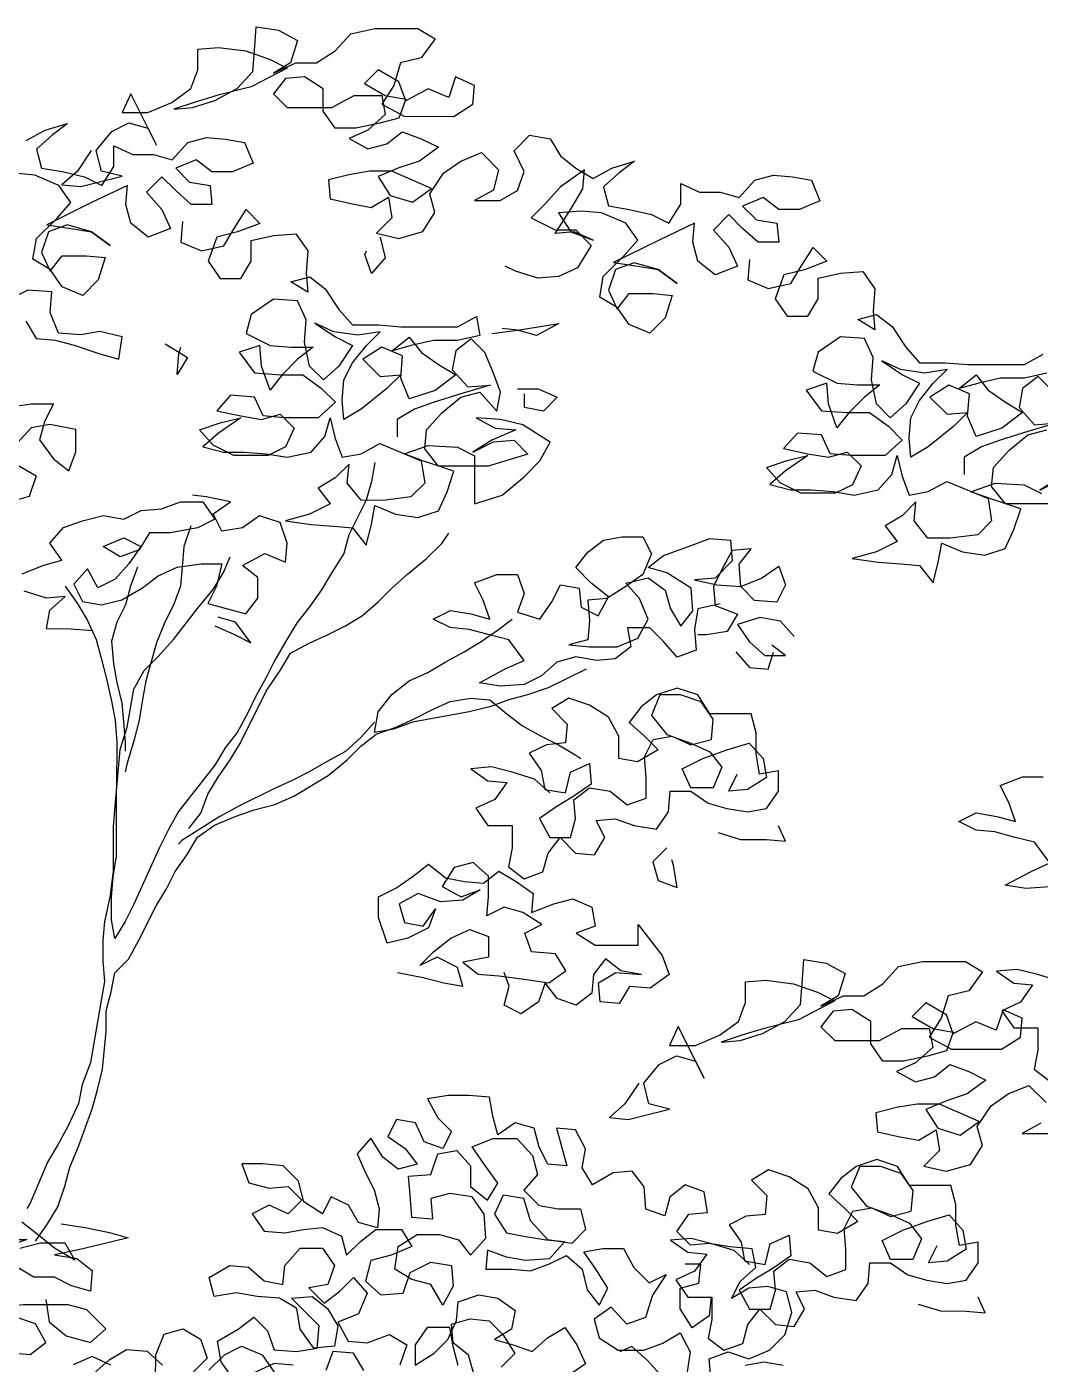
# Model space of a CAD drawing. Header units: millimetres. Extents: x 2002 to 2114, y 811 to 859.
# Drawn here: x 2028.061 to 2028.557, y 819.447 to 820.101 of the extents above; entities that cross this region are included whole.
import ezdxf

# ---------------------------------------------------------------- set-up
doc = ezdxf.new("R2010")
doc.units = ezdxf.units.MM
doc.header["$LTSCALE"] = 0.04
doc.layers.add('0_Architettonico', color=8, linetype='Continuous')

msp = doc.modelspace()

# ---------------------------------------------------------------- linework, layer by layer
at = {"layer": '0_Architettonico'}
for points in [[(2028.09236, 820.04085), (2028.08561, 820.03075), (2028.07803, 820.02402), (2028.08729, 820.02317), (2028.1075, 820.0282), (2028.0974, 820.03074), (2028.09488, 820.04084), (2028.10247, 820.0501), (2028.11089, 820.0543), (2028.12015, 820.05177), (2028.12435, 820.04334), (2028.11175, 820.06861), (2028.10753, 820.05936), (2028.12016, 820.05934), (2028.13195, 820.06438), (2028.14122, 820.07111), (2028.14459, 820.08037), (2028.1446, 820.09047), (2028.15471, 820.09131), (2028.16817, 820.08961), (2028.17996, 820.08539), (2028.18837, 820.08117), (2028.17068, 820.07193), (2028.15384, 820.06773), (2028.14289, 820.06437), (2028.13279, 820.06102), (2028.14205, 820.06185), (2028.153, 820.06521), (2028.16395, 820.07109), (2028.17153, 820.0795), (2028.17238, 820.08961), (2028.17324, 820.10139), (2028.18418, 820.0997), (2028.19344, 820.09464), (2028.19006, 820.0837), (2028.18164, 820.07865), (2028.19259, 820.08369), (2028.20269, 820.08368), (2028.21195, 820.08957), (2028.21954, 820.09798), (2028.23133, 820.1005), (2028.25238, 820.10048), (2028.26079, 820.09542), (2028.25405, 820.08616), (2028.24394, 820.08365), (2028.24056, 820.0727), (2028.23466, 820.06345), (2028.2456, 820.05755), (2028.27002, 820.05752), (2028.27929, 820.06341), (2028.28014, 820.07267), (2028.27088, 820.07689), (2028.2675, 820.06679), (2028.2574, 820.07101), (2028.24645, 820.06512), (2028.24309, 820.07439), (2028.23299, 820.08029), (2028.22625, 820.07356), (2028.23635, 820.06766), (2028.24645, 820.06596), (2028.24308, 820.05671), (2028.23381, 820.05419), (2028.22202, 820.05167), (2028.21192, 820.05168), (2028.20603, 820.06011), (2028.20604, 820.07105), (2028.19679, 820.07695), (2028.18753, 820.07612), (2028.18163, 820.06855), (2028.18836, 820.06181), (2028.21025, 820.06179), (2028.2212, 820.06767), (2028.23467, 820.06766), (2028.23634, 820.0584), (2028.22792, 820.05083), (2028.21865, 820.04662), (2028.22791, 820.04156), (2028.23717, 820.04408), (2028.24475, 820.04997), (2028.25401, 820.04659), (2028.26243, 820.04238), (2028.25316, 820.03565), (2028.24305, 820.03229), (2028.23295, 820.02809), (2028.23883, 820.01882), (2028.24977, 820.01545), (2028.25904, 820.02217), (2028.23968, 820.03061), (2028.22874, 820.03062), (2028.21863, 820.02894), (2028.20853, 820.02643), (2028.20936, 820.01717), (2028.22031, 820.01463), (2028.22957, 820.01294), (2028.23799, 820.01798), (2028.23966, 820.00788), (2028.23208, 820.00031), (2028.24302, 819.99777), (2028.25481, 820.00113), (2028.26071, 820.01038), (2028.2582, 820.01965), (2028.26494, 820.02974), (2028.27337, 820.03563), (2028.28347, 820.03983), (2028.29188, 820.0314), (2028.28935, 820.0213), (2028.28008, 820.01626), (2028.29271, 820.01625), (2028.30114, 820.02129), (2028.30451, 820.03055), (2028.29947, 820.04066), (2028.30705, 820.04823), (2028.31716, 820.04653), (2028.3222, 820.03811), (2028.32977, 820.03221), (2028.33819, 820.02715), (2028.34745, 820.03219), (2028.3584, 820.03555), (2028.35082, 820.02967), (2028.34323, 820.02294), (2028.34575, 820.01367), (2028.35585, 820.01198), (2028.3668, 820.00944), (2028.37521, 820.00523), (2028.38111, 820.01448), (2028.38112, 820.02459), (2028.39038, 820.02037), (2028.40048, 820.02036), (2028.40974, 820.01782), (2028.41733, 820.02624), (2028.42659, 820.02875), (2028.43585, 820.0279), (2028.44511, 820.02621), (2028.44931, 820.0161), (2028.4392, 820.0119), (2028.4291, 820.01191), (2028.42153, 820.01781), (2028.41142, 820.01361), (2028.41815, 820.00687), (2028.42825, 820.00518), (2028.42909, 819.99592), (2028.41898, 819.99593), (2028.41141, 820.00267), (2028.40468, 820.00941), (2028.3971, 820.00184), (2028.40467, 819.99341), (2028.40887, 819.98415), (2028.39792, 819.97995), (2028.38951, 819.98669), (2028.38699, 819.99596), (2028.38784, 820.00522), (2028.37015, 819.99681), (2028.34825, 819.98589), (2028.36004, 819.98419), (2028.37014, 819.9825), (2028.37939, 819.97576), (2028.37014, 819.9825), (2028.35836, 819.98588), (2028.34909, 819.98252), (2028.34571, 819.97242), (2028.34992, 819.96315), (2028.35582, 819.97073), (2028.3676, 819.97072), (2028.37686, 819.96986), (2028.37349, 819.95892), (2028.3659, 819.95135), (2028.3558, 819.95557), (2028.34992, 819.964), (2028.3415, 819.96906), (2028.34319, 819.97916), (2028.35331, 819.98925), (2028.36005, 819.99682), (2028.35416, 820.00525), (2028.34238, 820.01031), (2028.33228, 820.01116), (2028.32133, 820.01033), (2028.32722, 820.00106), (2028.33816, 819.99684), (2028.3289, 820.00106), (2028.31964, 820.00023), (2028.32723, 820.01201), (2028.33313, 820.0221), (2028.33398, 820.03136), (2028.32219, 820.02296), (2028.3146, 820.01454), (2028.30786, 820.00781), (2028.31964, 820.00191), (2028.32974, 820.0019), (2028.33731, 819.99432), (2028.33057, 819.98338), (2028.3213, 819.97918), (2028.3112, 819.97834), (2028.30026, 819.98172), (2028.29521, 819.98425)], [(2028.06053, 820.04563), (2028.0698, 820.05068), (2028.08075, 820.05403), (2028.07316, 820.04815), (2028.06558, 820.04142), (2028.0681, 820.03216), (2028.0782, 820.03046), (2028.08914, 820.02793), (2028.09756, 820.02371), (2028.10346, 820.03297), (2028.10347, 820.04307), (2028.11273, 820.03885), (2028.12283, 820.03884), (2028.13209, 820.03631), (2028.13967, 820.04472), (2028.14894, 820.04724), (2028.1582, 820.04639), (2028.16746, 820.04469), (2028.17166, 820.03459), (2028.16155, 820.03039), (2028.15145, 820.0304), (2028.14387, 820.0363), (2028.13377, 820.0321), (2028.1405, 820.02535), (2028.1506, 820.02366), (2028.15143, 820.0144), (2028.14133, 820.01441), (2028.13376, 820.02115), (2028.12703, 820.02789), (2028.11944, 820.02032), (2028.12701, 820.0119), (2028.13121, 820.00263), (2028.12027, 819.99843), (2028.11185, 820.00517), (2028.10934, 820.01444), (2028.11019, 820.0237), (2028.0925, 820.01529), (2028.0706, 820.00437), (2028.08238, 820.00268), (2028.09248, 820.00098), (2028.10174, 819.99424), (2028.09248, 820.00098), (2028.0807, 820.00436), (2028.07144, 820.001), (2028.06806, 819.9909), (2028.07226, 819.98164), (2028.07816, 819.98921), (2028.08995, 819.9892), (2028.09921, 819.98835), (2028.09583, 819.9774), (2028.08825, 819.96983), (2028.07815, 819.97405), (2028.07226, 819.98248), (2028.06385, 819.98754), (2028.06554, 819.99764), (2028.07565, 820.00773), (2028.08239, 820.0153), (2028.07651, 820.02373), (2028.06473, 820.02879), (2028.05462, 820.02964)], [(2028.13711, 820.00599), (2028.13626, 819.99589), (2028.14636, 819.99167), (2028.15731, 819.99419), (2028.16237, 820.0026), (2028.16827, 820.01186), (2028.175, 820.00512), (2028.16405, 820.00092), (2028.15394, 819.9984), (2028.14972, 819.98662), (2028.15561, 819.97819), (2028.16571, 819.97818), (2028.17077, 819.9866), (2028.17078, 819.9967), (2028.18173, 819.99922), (2028.19267, 820.00005), (2028.19856, 819.99162), (2028.19771, 819.98068), (2028.19854, 819.97142), (2028.19013, 819.97648), (2028.19939, 819.97899), (2028.20696, 819.97309), (2028.21369, 819.96298), (2028.22042, 819.9554), (2028.23304, 819.95539), (2028.24399, 819.95454), (2028.27177, 819.95451), (2028.28104, 819.95955), (2028.28271, 819.95029), (2028.27177, 819.94778), (2028.25998, 819.94779), (2028.24903, 819.94527), (2028.23977, 819.94275), (2028.24819, 819.94948), (2028.25408, 819.9419), (2028.26249, 819.936), (2028.27091, 819.93094), (2028.2608, 819.92337), (2028.24817, 819.91917), (2028.24397, 819.92928), (2028.24482, 819.94022), (2028.23472, 819.94444), (2028.22545, 819.93856), (2028.23386, 819.93013), (2028.24397, 819.93096), (2028.23723, 819.92423), (2028.22459, 819.91414), (2028.21616, 819.9091), (2028.21533, 819.91836), (2028.21618, 819.92846), (2028.2204, 819.93688), (2028.22714, 819.94529), (2028.23388, 819.95202), (2028.22294, 819.95035), (2028.21115, 819.95204), (2028.20189, 819.95626), (2028.21199, 819.94952), (2028.22041, 819.9453), (2028.21366, 819.9352), (2028.20608, 819.92847), (2028.19935, 819.93521), (2028.19683, 819.947), (2028.19769, 819.95795), (2028.19348, 819.96721), (2028.1817, 819.96807), (2028.17075, 819.9605), (2028.16821, 819.95124), (2028.17999, 819.94533), (2028.1901, 819.94448), (2028.20104, 819.94447), (2028.19346, 819.93859), (2028.18587, 819.93102), (2028.17997, 819.92344), (2028.17577, 819.93524), (2028.17494, 819.94534), (2028.16484, 819.94198), (2028.1724, 819.93187), (2028.18503, 819.93102), (2028.19598, 819.93101), (2028.20523, 819.92426), (2028.21196, 819.91752), (2028.20354, 819.90995), (2028.1867, 819.90997), (2028.17659, 819.91082), (2028.17239, 819.92008), (2028.16061, 819.92094), (2028.15386, 819.91337), (2028.16565, 819.91083), (2028.17575, 819.90914), (2028.18501, 819.91165), (2028.19174, 819.90491), (2028.18753, 819.89565), (2028.1791, 819.89145), (2028.16226, 819.89147), (2028.15217, 819.89653), (2028.14544, 819.90411), (2028.15554, 819.90747), (2028.16565, 819.90999), (2028.1547, 819.90242), (2028.14711, 819.89569), (2028.15721, 819.89316), (2028.16732, 819.89315), (2028.17826, 819.89229), (2028.18836, 819.8906), (2028.20015, 819.89312), (2028.20689, 819.90069), (2028.20943, 819.90995), (2028.21195, 819.89984), (2028.2153, 819.89058), (2028.22457, 819.89225), (2028.23383, 819.8973), (2028.25403, 819.88886), (2028.25571, 819.87791), (2028.24896, 819.87118), (2028.23549, 819.86951), (2028.22455, 819.86952), (2028.21782, 819.87795), (2028.21867, 819.88721), (2028.21193, 819.88048), (2028.2035, 819.87543), (2028.20939, 819.86785), (2028.19928, 819.86281), (2028.18749, 819.85945), (2028.20012, 819.85776), (2028.21106, 819.8569), (2028.22032, 819.85605), (2028.22705, 819.84763), (2028.22959, 819.85773), (2028.23128, 819.86699), (2028.24138, 819.86277), (2028.25232, 819.86108), (2028.26243, 819.86443), (2028.26665, 819.87369), (2028.27002, 819.88379), (2028.25487, 819.88886), (2028.24562, 819.89223), (2028.25741, 819.89643), (2028.27172, 819.89558), (2028.28013, 819.89136), (2028.28011, 819.86779), (2028.29359, 819.87198), (2028.30454, 819.88123), (2028.31212, 819.8888), (2028.31718, 819.89806), (2028.30372, 819.90649), (2028.29278, 819.90903), (2028.28099, 819.90988), (2028.29025, 819.90482), (2028.30035, 819.90397), (2028.28856, 819.89893), (2028.27929, 819.89304), (2028.2894, 819.89809), (2028.29951, 819.89892), (2028.30623, 819.89218), (2028.28686, 819.8863), (2028.26245, 819.88632), (2028.25572, 819.89475), (2028.25657, 819.90401), (2028.26416, 819.91242), (2028.27342, 819.91999), (2028.28269, 819.92251), (2028.2911, 819.91324), (2028.29279, 819.9225), (2028.28943, 819.93176), (2028.28523, 819.94187), (2028.2785, 819.94861), (2028.27092, 819.94273), (2028.26923, 819.93347), (2028.2768, 819.92504), (2028.28774, 819.92587), (2028.27343, 819.92168), (2028.25995, 819.91748), (2028.25069, 819.91412), (2028.24226, 819.90907), (2028.24226, 819.90066)], [(2028.23393, 819.99833), (2028.23644, 819.98822), (2028.2297, 819.98065), (2028.22634, 819.98991), (2028.22718, 819.9916)], [(2028.41477, 819.98751), (2028.41391, 819.97741), (2028.42401, 819.97319), (2028.43496, 819.97571), (2028.44002, 819.98412), (2028.44592, 819.99338), (2028.45265, 819.98663), (2028.4417, 819.98243), (2028.4316, 819.97992), (2028.42738, 819.96813), (2028.43326, 819.95971), (2028.44337, 819.9597), (2028.44843, 819.96812), (2028.44843, 819.97822), (2028.45938, 819.98073), (2028.47033, 819.98157), (2028.47621, 819.97314), (2028.47536, 819.9622), (2028.47619, 819.95294), (2028.46778, 819.95799), (2028.47704, 819.96051), (2028.48462, 819.95461), (2028.49134, 819.9445), (2028.49807, 819.93692), (2028.5107, 819.93691), (2028.52164, 819.93606), (2028.54943, 819.93603), (2028.55869, 819.94107)], [(2028.06045, 819.95723), (2028.06549, 819.94881), (2028.07476, 819.94796), (2028.08401, 819.94542), (2028.09664, 819.9412), (2028.1059, 819.93867), (2028.10759, 819.94961), (2028.09665, 819.95215), (2028.08739, 819.95047), (2028.07644, 819.95132), (2028.07224, 819.96143), (2028.07309, 819.97153), (2028.06131, 819.97239), (2028.0512, 819.96734)], [(2028.28861, 819.95113), (2028.30124, 819.9528), (2028.32145, 819.95615), (2028.3105, 819.95027), (2028.30124, 819.9528), (2028.29366, 819.95365)], [(2028.12864, 819.94622), (2028.13958, 819.93948), (2028.13452, 819.93106), (2028.13537, 819.94117), (2028.13621, 819.94453)], [(2028.56037, 819.93181), (2028.54942, 819.92929), (2028.53763, 819.92931), (2028.52669, 819.92679), (2028.51742, 819.92427), (2028.52585, 819.931), (2028.53174, 819.92342), (2028.54015, 819.91752), (2028.54856, 819.91246), (2028.53845, 819.90489), (2028.52582, 819.90069), (2028.52162, 819.9108), (2028.52247, 819.92174), (2028.51237, 819.92596), (2028.50311, 819.92008), (2028.51152, 819.91165), (2028.52162, 819.91248), (2028.51488, 819.90575), (2028.50224, 819.89566), (2028.49382, 819.89062), (2028.49298, 819.89988), (2028.49384, 819.90998), (2028.49805, 819.9184), (2028.5048, 819.92681), (2028.51154, 819.93354), (2028.50059, 819.93186), (2028.48881, 819.93356), (2028.47955, 819.93778), (2028.48965, 819.93103), (2028.49806, 819.92682), (2028.49132, 819.91672), (2028.48373, 819.90999), (2028.477, 819.91673), (2028.47449, 819.92852), (2028.47534, 819.93947), (2028.47114, 819.94873), (2028.45935, 819.94958), (2028.4484, 819.94202), (2028.44587, 819.93276), (2028.45765, 819.92685), (2028.46775, 819.926), (2028.4787, 819.92599), (2028.47111, 819.9201), (2028.46353, 819.91253), (2028.45763, 819.90496), (2028.45343, 819.91675), (2028.4526, 819.92686), (2028.44249, 819.9235), (2028.45006, 819.91339), (2028.46269, 819.91254), (2028.47363, 819.91253), (2028.48289, 819.90578), (2028.48962, 819.89904), (2028.48119, 819.89147), (2028.46435, 819.89149), (2028.45425, 819.89234), (2028.45005, 819.9016), (2028.43826, 819.90245), (2028.43152, 819.89488), (2028.4433, 819.89235), (2028.45341, 819.89065), (2028.46267, 819.89317), (2028.4694, 819.88643), (2028.46518, 819.87717), (2028.45676, 819.87297), (2028.43992, 819.87299), (2028.42982, 819.87805), (2028.42309, 819.88563), (2028.4332, 819.88899), (2028.4433, 819.8915), (2028.43235, 819.88394), (2028.42477, 819.87721), (2028.43487, 819.87467), (2028.44497, 819.87466), (2028.45592, 819.87381), (2028.46602, 819.87212), (2028.47781, 819.87463), (2028.48455, 819.88221), (2028.48708, 819.89146), (2028.4896, 819.88136), (2028.49296, 819.87209), (2028.50222, 819.87377), (2028.51149, 819.87881), (2028.53169, 819.87038), (2028.53336, 819.85943), (2028.52662, 819.8527), (2028.51315, 819.85103), (2028.5022, 819.85104), (2028.49547, 819.85946), (2028.49632, 819.86872), (2028.48958, 819.86199), (2028.48116, 819.85695), (2028.48705, 819.84937), (2028.47694, 819.84433), (2028.46515, 819.84097), (2028.47777, 819.83927), (2028.48872, 819.83842), (2028.49798, 819.83757), (2028.50471, 819.82915), (2028.50724, 819.83925), (2028.50893, 819.84851), (2028.51903, 819.84429), (2028.52998, 819.84259), (2028.54008, 819.84595), (2028.5443, 819.85521), (2028.54768, 819.86531), (2028.53253, 819.87037), (2028.52327, 819.87375), (2028.53506, 819.87795), (2028.54937, 819.87709), (2028.55779, 819.87288)], [(2028.56289, 819.92339), (2028.55616, 819.93013), (2028.54857, 819.92424), (2028.54688, 819.91498), (2028.55445, 819.90656), (2028.5654, 819.90739), (2028.55108, 819.90319), (2028.53761, 819.899), (2028.52834, 819.89564), (2028.51992, 819.89059), (2028.51991, 819.88217)], [(2028.30121, 819.92418), (2028.31132, 819.92417), (2028.32057, 819.91995), (2028.31383, 819.91322), (2028.30457, 819.91491), (2028.30458, 819.92165)], [(2028.05199, 819.91514), (2028.06294, 819.91682), (2028.07388, 819.91681), (2028.06967, 819.90839), (2028.06713, 819.89913), (2028.07386, 819.88986), (2028.08143, 819.88396), (2028.08481, 819.89322), (2028.08482, 819.90417), (2028.07219, 819.9067), (2028.06293, 819.90503), (2028.05619, 819.89746)], [(2028.56452, 819.86782), (2028.5401, 819.86784), (2028.53338, 819.87627), (2028.53423, 819.88553), (2028.54181, 819.89394), (2028.55108, 819.90151), (2028.56034, 819.90403)], [(2028.05534, 819.88736), (2028.06543, 819.88145), (2028.06206, 819.87135), (2028.05279, 819.86884)], [(2028.2313, 819.88804), (2028.22961, 819.87878), (2028.22707, 819.86952), (2028.21864, 819.85269), (2028.2161, 819.84343), (2028.2102, 819.83417), (2028.20514, 819.82576), (2028.19924, 819.81734), (2028.19334, 819.80977), (2028.18828, 819.80136), (2028.18238, 819.79126), (2028.17816, 819.78284), (2028.1731, 819.77359), (2028.16888, 819.76517), (2028.16382, 819.75592), (2028.15792, 819.74834), (2028.15286, 819.73993), (2028.13516, 819.71721), (2028.1301, 819.70796), (2028.12589, 819.69954), (2028.11323, 819.67177), (2028.10901, 819.66335), (2028.10395, 819.65494), (2028.10228, 819.6642), (2028.10229, 819.67515), (2028.10314, 819.68525), (2028.10483, 819.69535), (2028.10486, 819.72734), (2028.10571, 819.73829), (2028.10657, 819.74755), (2028.10994, 819.75849), (2028.11333, 819.77701), (2028.11839, 819.78627), (2028.12513, 819.793), (2028.13271, 819.80141), (2028.14451, 819.81655), (2028.1521, 819.82581), (2028.15716, 819.83422), (2028.16053, 819.8418)], [(2028.56621, 819.88045), (2028.55695, 819.87456), (2028.56706, 819.8796)], [(2028.05865, 819.83347), (2028.06876, 819.83767), (2028.07802, 819.84019), (2028.07214, 819.84861), (2028.07888, 819.85618), (2028.08815, 819.85954), (2028.09825, 819.86206), (2028.10835, 819.86037), (2028.11678, 819.86457), (2028.12688, 819.8654), (2028.13614, 819.86876), (2028.14709, 819.86875), (2028.15297, 819.86032), (2028.14455, 819.85612), (2028.13108, 819.85361), (2028.12097, 819.85362), (2028.11592, 819.8452), (2028.10665, 819.84184), (2028.09824, 819.8469), (2028.10834, 819.8511), (2028.11676, 819.84689), (2028.11086, 819.83847), (2028.10412, 819.8309), (2028.09569, 819.8267), (2028.09065, 819.83597), (2028.08391, 819.82839), (2028.08811, 819.81997), (2028.09737, 819.81828), (2028.10747, 819.8208), (2028.11758, 819.82668), (2028.12517, 819.83257), (2028.13443, 819.83677), (2028.14622, 819.83844), (2028.15632, 819.83843), (2028.15379, 819.82749), (2028.14957, 819.81907), (2028.16809, 819.814), (2028.17399, 819.82158), (2028.174, 819.83168), (2028.16642, 819.83758), (2028.17737, 819.84346), (2028.18747, 819.83924), (2028.18832, 819.84851), (2028.18497, 819.85861), (2028.17487, 819.86199), (2028.16644, 819.8561), (2028.15634, 819.85443), (2028.15213, 819.86285), (2028.16056, 819.86874), (2028.14877, 819.87127), (2028.14204, 819.87212)], [(2028.14118, 819.85697), (2028.13781, 819.84687), (2028.13696, 819.83677), (2028.13611, 819.82751), (2028.13273, 819.81825), (2028.12851, 819.80983), (2028.12429, 819.79973), (2028.11922, 819.78121), (2028.11753, 819.77195), (2028.11584, 819.76185), (2028.1133, 819.75175), (2028.10993, 819.74081), (2028.10908, 819.7366)], [(2028.14021, 819.70879), (2028.14611, 819.71636), (2028.14948, 819.72562), (2028.15454, 819.73403), (2028.16044, 819.74245), (2028.1655, 819.75086), (2028.17816, 819.77611), (2028.1849, 819.78621), (2028.18996, 819.79462), (2028.19922, 819.79966), (2028.20849, 819.80386), (2028.21691, 819.80807), (2028.22534, 819.81311), (2028.23292, 819.81984), (2028.23966, 819.82657), (2028.24725, 819.8333), (2028.25651, 819.84087), (2028.2641, 819.84844), (2028.26747, 819.85348)], [(2028.40046, 819.81884), (2028.38952, 819.81633), (2028.38782, 819.80623), (2028.38866, 819.79612), (2028.37939, 819.79276), (2028.37266, 819.80035), (2028.36593, 819.80709), (2028.35499, 819.8071), (2028.35666, 819.79784), (2028.34908, 819.79195), (2028.33982, 819.79112), (2028.32972, 819.79281), (2028.32045, 819.79029), (2028.31287, 819.78356), (2028.30445, 819.77936), (2028.29266, 819.77853), (2028.28256, 819.78022), (2028.29519, 819.78695), (2028.30446, 819.79115), (2028.29689, 819.80126), (2028.28679, 819.80379), (2028.27753, 819.80633), (2028.26827, 819.80718), (2028.25985, 819.8114), (2028.26828, 819.8156), (2028.27838, 819.8139), (2028.28764, 819.81137), (2028.28428, 819.82063), (2028.28008, 819.82906), (2028.29103, 819.83326), (2028.30113, 819.83325), (2028.30449, 819.82398), (2028.30111, 819.81473), (2028.31205, 819.81135), (2028.31795, 819.81976), (2028.32217, 819.82818), (2028.33143, 819.82648), (2028.33227, 819.81722), (2028.34068, 819.81301), (2028.34574, 819.82226), (2028.33733, 819.829), (2028.32976, 819.83659), (2028.33566, 819.84416), (2028.34324, 819.85005), (2028.3525, 819.85172), (2028.36261, 819.85171), (2028.36681, 819.84329), (2028.36259, 819.83319), (2028.35416, 819.82731), (2028.3449, 819.82142), (2028.33564, 819.82059), (2028.33647, 819.81048), (2028.33562, 819.80122), (2028.32635, 819.79871), (2028.33646, 819.79785), (2028.34993, 819.79784), (2028.36004, 819.80204), (2028.3651, 819.8113), (2028.36089, 819.82141), (2028.35417, 819.82899), (2028.36511, 819.83151), (2028.37353, 819.8256), (2028.37604, 819.81634), (2028.38109, 819.80792), (2028.38699, 819.81549), (2028.38616, 819.82643), (2028.37438, 819.83402), (2028.36512, 819.83656), (2028.3727, 819.84244), (2028.38618, 819.84748), (2028.39544, 819.85084), (2028.40554, 819.84999), (2028.40638, 819.83989), (2028.39795, 819.83147), (2028.38784, 819.83064), (2028.39879, 819.82811), (2028.41057, 819.82725), (2028.42068, 819.83145), (2028.42911, 819.83734), (2028.43246, 819.82808), (2028.42825, 819.81966), (2028.4173, 819.82051), (2028.41057, 819.82725), (2028.40974, 819.8382), (2028.41564, 819.84577), (2028.40638, 819.84494), (2028.40132, 819.83568), (2028.3971, 819.82727), (2028.39794, 819.818), (2028.40888, 819.81378), (2028.40382, 819.80537), (2028.39371, 819.8037), (2028.3895, 819.8037)], [(2028.11507, 819.83679), (2028.11169, 819.82753), (2028.10916, 819.81827), (2028.10494, 819.80985), (2028.1024, 819.80059), (2028.10324, 819.78965), (2028.10491, 819.78039), (2028.10743, 819.77028), (2028.10826, 819.76102), (2028.10909, 819.75091), (2028.10909, 819.7467)], [(2028.0797, 819.82756), (2028.08558, 819.81913), (2028.09063, 819.81071), (2028.09483, 819.80144), (2028.09734, 819.79218), (2028.09986, 819.78207), (2028.10238, 819.77113), (2028.10405, 819.76186), (2028.10488, 819.75092), (2028.10486, 819.72903), (2028.10401, 819.71977), (2028.10316, 819.70967), (2028.10314, 819.68778), (2028.10145, 819.67515), (2028.09891, 819.66336), (2028.09806, 819.6541), (2028.09805, 819.644), (2028.09888, 819.6339), (2028.09719, 819.62464), (2028.09211, 819.59433), (2028.08789, 819.58339), (2028.0862, 819.57413), (2028.08114, 819.56319), (2028.07608, 819.55393), (2028.07102, 819.54552), (2028.06258, 819.52532), (2028.0609, 819.5228)], [(2028.09315, 819.80565), (2028.0822, 819.80651), (2028.07042, 819.80652), (2028.07211, 819.81578), (2028.07969, 819.82251), (2028.07043, 819.82167), (2028.05949, 819.82505)], [(2028.15293, 819.80813), (2028.16218, 819.80391), (2028.1706, 819.79969), (2028.16303, 819.8098), (2028.15461, 819.81233)], [(2028.33476, 819.78691), (2028.31623, 819.77767), (2028.30613, 819.77431), (2028.29686, 819.77179), (2028.2876, 819.76843), (2028.27749, 819.76591), (2028.2497, 819.76089), (2028.24044, 819.75753), (2028.23118, 819.75585), (2028.23287, 819.76596), (2028.23961, 819.77437), (2028.24804, 819.7811), (2028.2573, 819.7853), (2028.26573, 819.79034), (2028.27499, 819.79538), (2028.28342, 819.80043), (2028.29184, 819.80631), (2028.29858, 819.81136)], [(2028.43665, 819.80281), (2028.42992, 819.8104), (2028.41982, 819.81209), (2028.40887, 819.80873), (2028.41476, 819.80031), (2028.42233, 819.79357), (2028.43243, 819.79356), (2028.4257, 819.79861)], [(2028.40802, 819.79526), (2028.41475, 819.78768), (2028.42401, 819.78683), (2028.42654, 819.79525)], [(2028.31703, 819.72631), (2028.30946, 819.73305), (2028.29851, 819.73643), (2028.28841, 819.73896), (2028.27831, 819.73813), (2028.28672, 819.73223), (2028.29598, 819.73138), (2028.29008, 819.72297), (2028.28082, 819.71876), (2028.2867, 819.71034), (2028.29849, 819.71033), (2028.29848, 819.69938), (2028.29679, 819.69012), (2028.30436, 819.68422), (2028.31362, 819.68758), (2028.31616, 819.69684), (2028.32206, 819.70441), (2028.32963, 819.69683), (2028.33889, 819.69598), (2028.34395, 819.70439), (2028.33975, 819.71282), (2028.34901, 819.71365), (2028.35827, 819.71027), (2028.36921, 819.70858), (2028.37511, 819.71699), (2028.37596, 819.7271), (2028.38607, 819.72709), (2028.39448, 819.72119), (2028.40374, 819.71865), (2028.41384, 819.71696), (2028.4231, 819.71863), (2028.429, 819.72705), (2028.42901, 819.73715), (2028.41975, 819.73548), (2028.41808, 819.74558), (2028.41809, 819.75568), (2028.41557, 819.76495), (2028.39536, 819.76497), (2028.38948, 819.77423), (2028.37938, 819.77761), (2028.36927, 819.77425), (2028.36169, 819.76836), (2028.35579, 819.76079), (2028.36336, 819.75405), (2028.37009, 819.74731), (2028.35998, 819.74142), (2028.35072, 819.74312), (2028.35073, 819.75406), (2028.34569, 819.76333), (2028.33643, 819.76923), (2028.32633, 819.77261), (2028.31791, 819.76756), (2028.32548, 819.75998), (2028.32463, 819.75072), (2028.31537, 819.74988), (2028.30694, 819.74568), (2028.31283, 819.73726), (2028.3145, 819.72799), (2028.3246, 819.7263), (2028.32714, 819.7364), (2028.3364, 819.7406), (2028.33724, 819.7305), (2028.32881, 819.72461), (2028.32039, 819.71957), (2028.31196, 819.71368), (2028.31701, 819.70442), (2028.32711, 819.70441), (2028.32964, 819.71367), (2028.32881, 819.72293), (2028.33639, 819.72882), (2028.3465, 819.72712), (2028.35491, 819.72038), (2028.36417, 819.72374), (2028.36418, 819.73384), (2028.36335, 819.74395), (2028.36757, 819.75236), (2028.37683, 819.75404), (2028.38609, 819.74982), (2028.39619, 819.75234), (2028.39704, 819.76244), (2028.39116, 819.77086), (2028.38106, 819.77424), (2028.37095, 819.77425), (2028.36674, 819.76415), (2028.3743, 819.75488), (2028.38609, 819.75066), (2028.39535, 819.74644), (2028.40123, 819.73886), (2028.39701, 819.72876), (2028.38607, 819.72877), (2028.38187, 819.73804), (2028.39197, 819.74308), (2028.40377, 819.74728), (2028.41471, 819.75063), (2028.42144, 819.74305), (2028.42312, 819.73379), (2028.41385, 819.7279), (2028.40459, 819.72707), (2028.40881, 819.73549)], [(2028.06509, 819.5068), (2028.07099, 819.51521), (2028.07605, 819.52362), (2028.07943, 819.53372), (2028.08196, 819.54298), (2028.08618, 819.55308), (2028.09293, 819.5716), (2028.09547, 819.58086), (2028.098, 819.59096), (2028.0997, 819.60948), (2028.09971, 819.61958), (2028.10225, 819.62884), (2028.10394, 819.6381), (2028.11068, 819.64483), (2028.11574, 819.65409), (2028.12418, 819.67092), (2028.12923, 819.67933), (2028.13345, 819.68775), (2028.13935, 819.69616), (2028.14441, 819.70458), (2028.15284, 819.71046), (2028.16294, 819.71466), (2028.17221, 819.71802), (2028.18231, 819.72054), (2028.19158, 819.72474), (2028.20843, 819.73483), (2028.21769, 819.7424), (2028.22444, 819.74912), (2028.23202, 819.75501), (2028.24128, 819.75837), (2028.25055, 819.76257), (2028.25897, 819.76677), (2028.26824, 819.77097), (2028.27834, 819.77265), (2028.2876, 819.7718), (2028.29601, 819.76506), (2028.30359, 819.75916), (2028.31284, 819.7541), (2028.32126, 819.74988), (2028.32967, 819.74482), (2028.3322, 819.74313)], [(2028.23118, 819.76091), (2028.22444, 819.75333), (2028.21686, 819.74661), (2028.20759, 819.74156), (2028.19917, 819.73652), (2028.19074, 819.73232), (2028.18148, 819.72812), (2028.16463, 819.71971), (2028.15537, 819.71467), (2028.13683, 819.7029), (2028.13515, 819.70122)], [(2028.56193, 819.68024), (2028.55014, 819.67941), (2028.54004, 819.6811), (2028.55268, 819.68782), (2028.56194, 819.69203), (2028.55437, 819.70214), (2028.54427, 819.70467), (2028.53502, 819.7072), (2028.52575, 819.70806), (2028.51734, 819.71227), (2028.52576, 819.71647), (2028.53586, 819.71478), (2028.54512, 819.71225), (2028.54176, 819.72151), (2028.53756, 819.72993), (2028.54851, 819.73413), (2028.55861, 819.73413)], [(2028.39952, 819.70687), (2028.41046, 819.70349), (2028.42309, 819.70348), (2028.43235, 819.70263), (2028.42899, 819.71021)], [(2028.37425, 819.69931), (2028.36751, 819.69258), (2028.37003, 819.68332), (2028.37929, 819.67995), (2028.37761, 819.69089), (2028.37677, 819.69342)], [(2028.24238, 819.63836), (2028.255, 819.63582), (2028.2651, 819.63328), (2028.27436, 819.63159), (2028.27185, 819.64086), (2028.26175, 819.64592), (2028.25332, 819.64171), (2028.26007, 819.64844), (2028.26849, 819.65517), (2028.27776, 819.65937), (2028.28701, 819.656), (2028.287, 819.64589), (2028.27437, 819.64338), (2028.28195, 819.63748), (2028.29205, 819.63663), (2028.30552, 819.63493), (2028.31646, 819.63324), (2028.32488, 819.63912), (2028.31984, 819.64755), (2028.30805, 819.6484), (2028.3047, 819.65766), (2028.31312, 819.66187), (2028.30386, 819.66777), (2028.2946, 819.6703), (2028.28618, 819.6661), (2028.28703, 819.67536), (2028.28704, 819.68546), (2028.27947, 819.69221), (2028.27021, 819.68969), (2028.2643, 819.68043), (2028.27356, 819.67537), (2028.28282, 819.67873), (2028.2744, 819.67369), (2028.26346, 819.67286), (2028.25251, 819.67708), (2028.24325, 819.67203), (2028.24577, 819.66277), (2028.25503, 819.66108), (2028.26093, 819.66949), (2028.25755, 819.66023), (2028.24744, 819.65519), (2028.23734, 819.65267), (2028.23314, 819.66531), (2028.23315, 819.67541), (2028.24157, 819.67961), (2028.25, 819.6855), (2028.25758, 819.69138), (2028.26599, 819.68464), (2028.27525, 819.68295), (2028.28451, 819.6821), (2028.29209, 819.68798), (2028.30051, 819.68293), (2028.30892, 819.67702), (2028.30807, 819.66776), (2028.31902, 819.67196), (2028.32828, 819.67448), (2028.33754, 819.67026), (2028.33922, 819.661), (2028.32995, 819.65764), (2028.33921, 819.65174), (2028.36026, 819.65172), (2028.36027, 819.66182), (2028.37204, 819.64666), (2028.3754, 819.63739), (2028.36613, 819.63067), (2028.35603, 819.63152), (2028.35097, 819.6231), (2028.34171, 819.62395), (2028.34088, 819.63321), (2028.3493, 819.63826), (2028.36193, 819.63741), (2028.35183, 819.6391), (2028.34425, 819.645), (2028.33835, 819.63743), (2028.3375, 819.62817), (2028.32992, 819.62228), (2028.32066, 819.62566), (2028.31478, 819.63324), (2028.3114, 819.62398), (2028.30298, 819.61809), (2028.29456, 819.62231), (2028.29709, 819.63157), (2028.29457, 819.63831)], [(2028.36052, 819.58408), (2028.35378, 819.57399), (2028.34619, 819.56726), (2028.35545, 819.56641), (2028.37567, 819.57144), (2028.36556, 819.57398), (2028.36305, 819.58408), (2028.37063, 819.59334), (2028.37906, 819.59754), (2028.38832, 819.595), (2028.39252, 819.58658), (2028.37991, 819.61185), (2028.37569, 819.60259), (2028.38832, 819.60258), (2028.40011, 819.60762), (2028.40938, 819.61435), (2028.41276, 819.62361), (2028.41277, 819.63371), (2028.42287, 819.63454), (2028.43634, 819.63285), (2028.44812, 819.62863), (2028.45654, 819.62441), (2028.43885, 819.61516), (2028.42201, 819.61097), (2028.41106, 819.60761), (2028.40095, 819.60425), (2028.41022, 819.60509), (2028.42116, 819.60844), (2028.43211, 819.61433), (2028.4397, 819.62274), (2028.44055, 819.63284), (2028.4414, 819.64463), (2028.45235, 819.64293), (2028.4616, 819.63787), (2028.45823, 819.62693), (2028.4498, 819.62189), (2028.46075, 819.62693), (2028.47085, 819.62692), (2028.48012, 819.63281), (2028.48771, 819.64122), (2028.49949, 819.64373), (2028.52054, 819.64371), (2028.52896, 819.63865), (2028.52221, 819.6294), (2028.51211, 819.62688), (2028.50873, 819.61594), (2028.50283, 819.60669), (2028.51377, 819.60078), (2028.53818, 819.60076), (2028.54745, 819.60664), (2028.5483, 819.61591), (2028.53904, 819.62012), (2028.53567, 819.61002), (2028.52557, 819.61424), (2028.51462, 819.60836), (2028.51126, 819.61762), (2028.50116, 819.62353), (2028.49442, 819.6168), (2028.50452, 819.61089), (2028.51462, 819.6092), (2028.51124, 819.59994), (2028.50198, 819.59743), (2028.49019, 819.59491), (2028.48009, 819.59492), (2028.4742, 819.60334), (2028.47421, 819.61429), (2028.46495, 819.62019), (2028.45569, 819.61936), (2028.44979, 819.61179), (2028.45652, 819.60504), (2028.47841, 819.60502), (2028.48936, 819.61091), (2028.50283, 819.6109), (2028.50451, 819.60163), (2028.49608, 819.59406), (2028.48682, 819.58986), (2028.49607, 819.5848), (2028.50534, 819.58732), (2028.51292, 819.59321), (2028.52218, 819.58983), (2028.53059, 819.58561), (2028.52133, 819.57889), (2028.51122, 819.57553), (2028.50111, 819.57133), (2028.507, 819.56206), (2028.51794, 819.55868), (2028.52721, 819.56541), (2028.50785, 819.57385), (2028.49691, 819.57386), (2028.4868, 819.57218), (2028.4767, 819.56966), (2028.47753, 819.5604), (2028.48847, 819.55787), (2028.49773, 819.55617), (2028.50615, 819.56122), (2028.50783, 819.55111), (2028.50025, 819.54354), (2028.51119, 819.54101), (2028.52298, 819.54436), (2028.52888, 819.55362), (2028.52636, 819.56288), (2028.53311, 819.57298), (2028.54153, 819.57887), (2028.55164, 819.58307), (2028.56005, 819.57464)], [(2028.56694, 819.63393), (2028.556, 819.63731), (2028.5459, 819.63984), (2028.53579, 819.63901), (2028.54421, 819.63311), (2028.55347, 819.63226), (2028.54757, 819.62384), (2028.5383, 819.61964), (2028.54419, 819.61122), (2028.55598, 819.61121), (2028.55597, 819.60026), (2028.55427, 819.591), (2028.56185, 819.5851)], [(2028.39591, 819.43998), (2028.39507, 819.44924), (2028.40434, 819.4526), (2028.41444, 819.44922), (2028.42454, 819.45343), (2028.43213, 819.461), (2028.43551, 819.47194), (2028.43299, 819.48204), (2028.42373, 819.48458), (2028.41447, 819.48374), (2028.40605, 819.4787), (2028.41026, 819.48712), (2028.41785, 819.49384), (2028.41617, 819.50311), (2028.40523, 819.50396), (2028.39512, 819.50565), (2028.38586, 819.50482), (2028.37913, 819.51156), (2028.38503, 819.51997), (2028.3943, 819.52081), (2028.39262, 819.53091), (2028.38336, 819.53429), (2028.37578, 819.5284), (2028.37325, 819.51914), (2028.36399, 819.52252), (2028.36316, 819.53346), (2028.35727, 819.54105), (2028.34801, 819.54021), (2028.3379, 819.53433), (2028.33286, 819.54275), (2028.33455, 819.55201), (2028.32951, 819.56128), (2028.32024, 819.56213), (2028.32528, 819.5436), (2028.31602, 819.54445), (2028.31182, 819.55288), (2028.3093, 819.56214), (2028.30004, 819.56467), (2028.29162, 819.55879), (2028.2891, 819.56805), (2028.28742, 819.57731), (2028.27732, 819.57817), (2028.26722, 819.57817), (2028.25711, 819.5765), (2028.26216, 819.56723), (2028.26889, 819.56049), (2028.26467, 819.55208), (2028.25541, 819.55545), (2028.25121, 819.56472), (2028.24195, 819.56641), (2028.23773, 819.558), (2028.24615, 819.55209), (2028.25203, 819.54451), (2028.24277, 819.54199), (2028.2352, 819.54789), (2028.22931, 819.55716), (2028.22257, 819.54959), (2028.22677, 819.54032), (2028.23097, 819.5319), (2028.23349, 819.52264), (2028.23264, 819.51338), (2028.22338, 819.51591), (2028.21834, 819.52434), (2028.20992, 819.52855), (2028.2057, 819.52014), (2028.19645, 819.52604), (2028.19393, 819.53615), (2028.18636, 819.54373), (2028.17626, 819.54458), (2028.16616, 819.54459), (2028.16952, 819.53533), (2028.17962, 819.53279), (2028.18888, 819.53362), (2028.19561, 819.52688), (2028.18887, 819.52015), (2028.17961, 819.52437), (2028.17119, 819.52017), (2028.17707, 819.51174), (2028.18717, 819.51089), (2028.19644, 819.51257), (2028.2057, 819.5134), (2028.21496, 819.50918), (2028.21747, 819.49992), (2028.22421, 819.50665), (2028.2318, 819.51254), (2028.24443, 819.51253), (2028.24947, 819.5041), (2028.23936, 819.4999), (2028.22926, 819.49738), (2028.22672, 819.48728), (2028.23429, 819.48054), (2028.24524, 819.48137), (2028.24862, 819.49147), (2028.25872, 819.49652), (2028.26883, 819.49482), (2028.26966, 819.48472), (2028.2646, 819.47546), (2028.25871, 819.48557), (2028.24946, 819.4881), (2028.24104, 819.49316), (2028.24273, 819.50411), (2028.252, 819.50999), (2028.26295, 819.50998), (2028.2722, 819.50745), (2028.27809, 819.49987), (2028.28568, 819.50828), (2028.28485, 819.52007), (2028.27896, 819.52849), (2028.26802, 819.53018), (2028.25875, 819.52767), (2028.25959, 819.51756), (2028.24948, 819.51841), (2028.24865, 819.52936), (2028.24782, 819.53862), (2028.25876, 819.53945), (2028.26214, 819.54955), (2028.2714, 819.55123), (2028.27813, 819.54365), (2028.27812, 819.53354), (2028.28654, 819.5268), (2028.29159, 819.53521), (2028.28487, 819.54448), (2028.27898, 819.55291), (2028.28909, 819.55711), (2028.30088, 819.5571), (2028.30845, 819.54867), (2028.31096, 819.53941), (2028.30422, 819.53183), (2028.31179, 819.52425), (2028.32105, 819.52256), (2028.332, 819.52255), (2028.33451, 819.51244), (2028.32777, 819.50571), (2028.31599, 819.50741), (2028.30757, 819.51668), (2028.30422, 819.52763), (2028.29412, 819.52932), (2028.2899, 819.52006), (2028.29578, 819.51079), (2028.30504, 819.5091), (2028.31514, 819.50741), (2028.3244, 819.50656), (2028.31682, 819.49815), (2028.30503, 819.49731), (2028.29577, 819.49901), (2028.28651, 819.50238), (2028.28566, 819.49312), (2028.29829, 819.49311), (2028.30755, 819.49226), (2028.31682, 819.49562), (2028.32524, 819.49982), (2028.33281, 819.49308), (2028.33533, 819.48297), (2028.34121, 819.47539), (2028.34543, 819.48381), (2028.33955, 819.49307), (2028.33366, 819.5015), (2028.34292, 819.50317), (2028.35303, 819.50316), (2028.35807, 819.4939), (2028.36564, 819.48631), (2028.37406, 819.49052), (2028.36732, 819.48042), (2028.36394, 819.46948), (2028.35468, 819.46612), (2028.34711, 819.47454), (2028.33868, 819.46866), (2028.3412, 819.4594), (2028.35045, 819.45349), (2028.36308, 819.45348), (2028.37235, 819.45684), (2028.38077, 819.46188), (2028.38581, 819.45262), (2028.38412, 819.44168)], [(2028.55752, 819.56454), (2028.54825, 819.5595), (2028.56088, 819.55948)], [(2028.41486, 819.49542), (2028.40729, 819.50216), (2028.39635, 819.50554), (2028.38625, 819.50808), (2028.37614, 819.50724), (2028.38456, 819.50134), (2028.39382, 819.50049), (2028.38792, 819.49208), (2028.37865, 819.48788), (2028.38454, 819.47945), (2028.39632, 819.47944), (2028.39631, 819.4685), (2028.39462, 819.45924), (2028.40219, 819.45334), (2028.41146, 819.45669), (2028.41399, 819.46595), (2028.41989, 819.47353), (2028.42746, 819.46594), (2028.43672, 819.46509), (2028.44178, 819.47351), (2028.43758, 819.48193), (2028.44684, 819.48276), (2028.4561, 819.47939), (2028.46704, 819.47769), (2028.47294, 819.48611), (2028.4738, 819.49621), (2028.4839, 819.4962), (2028.49231, 819.4903), (2028.50157, 819.48776), (2028.51167, 819.48607), (2028.52094, 819.48775), (2028.52684, 819.49616), (2028.52685, 819.50626), (2028.51758, 819.50459), (2028.51591, 819.51469), (2028.51592, 819.5248), (2028.5134, 819.53406), (2028.49319, 819.53408), (2028.48731, 819.54334), (2028.47721, 819.54672), (2028.4671, 819.54336), (2028.45952, 819.53748), (2028.45362, 819.5299), (2028.46119, 819.52316), (2028.46792, 819.51642), (2028.45781, 819.51054), (2028.44855, 819.51223), (2028.44856, 819.52317), (2028.44352, 819.53244), (2028.43426, 819.53834), (2028.42416, 819.54172), (2028.41574, 819.53667), (2028.42331, 819.52909), (2028.42246, 819.51983), (2028.4132, 819.519), (2028.40477, 819.51479), (2028.41066, 819.50637), (2028.41234, 819.49711), (2028.42244, 819.49541), (2028.42497, 819.50551), (2028.43424, 819.50972), (2028.43507, 819.49961), (2028.42665, 819.49373), (2028.41822, 819.48868), (2028.4098, 819.4828), (2028.41484, 819.47353), (2028.42494, 819.47352), (2028.42748, 819.48278), (2028.42664, 819.49204), (2028.43423, 819.49793), (2028.44433, 819.49624), (2028.45274, 819.48949), (2028.46201, 819.49285), (2028.46201, 819.50295), (2028.46118, 819.51306), (2028.4654, 819.52147), (2028.47466, 819.52315), (2028.48392, 819.51893), (2028.49402, 819.52145), (2028.49488, 819.53155), (2028.48899, 819.53997), (2028.47889, 819.54335), (2028.46879, 819.54336), (2028.46457, 819.53326), (2028.47214, 819.52399), (2028.48392, 819.51977), (2028.49318, 819.51555), (2028.49906, 819.50797), (2028.49485, 819.49787), (2028.4839, 819.49788), (2028.4797, 819.50715), (2028.48981, 819.51219), (2028.5016, 819.51639), (2028.51255, 819.51975), (2028.51927, 819.51216), (2028.52095, 819.5029), (2028.51168, 819.49702), (2028.50242, 819.49618), (2028.50664, 819.5046)], [(2028.08106, 819.47563), (2028.05917, 819.47565), (2028.04233, 819.47398), (2028.0238, 819.47231), (2028.0036, 819.46981), (2027.98254, 819.46646), (2027.9657, 819.46311), (2027.97581, 819.46899), (2027.98256, 819.47993), (2027.9893, 819.49003), (2027.99099, 819.49929), (2027.991, 819.51107), (2027.99438, 819.52033), (2028.00196, 819.52706), (2028.00532, 819.5178), (2028.00195, 819.50854), (2027.991, 819.50771), (2027.99352, 819.49844), (2028.00362, 819.49506), (2028.01204, 819.49927), (2028.01626, 819.50768)], [(2028.07773, 819.5152), (2028.08951, 819.51351), (2028.1013, 819.51097), (2028.11056, 819.50844), (2028.09708, 819.50508), (2028.08613, 819.50257), (2028.07435, 819.50005), (2028.08529, 819.49836), (2028.09286, 819.49246), (2028.09201, 819.48236), (2028.08275, 819.48489), (2028.07434, 819.48911), (2028.06423, 819.48912), (2028.05582, 819.49418)], [(2028.05751, 819.50343), (2028.06762, 819.50595), (2028.0794, 819.50594), (2028.08445, 819.49752), (2028.07435, 819.50342), (2028.06594, 819.51016), (2028.05836, 819.51606)], [(2028.03899, 819.50766), (2028.06088, 819.50764), (2028.04656, 819.5026)], [(2028.16185, 819.43935), (2028.15596, 819.44778), (2028.15429, 819.45788), (2028.1644, 819.46377), (2028.17198, 819.46965), (2028.17871, 819.46291), (2028.18207, 819.45365), (2028.19301, 819.4528), (2028.20312, 819.45447), (2028.20397, 819.46541), (2028.19051, 819.4789), (2028.20062, 819.47973), (2028.20819, 819.47383), (2028.21323, 819.46541), (2028.21154, 819.4553), (2028.20143, 819.45447), (2028.19471, 819.46374), (2028.19303, 819.47384), (2028.18462, 819.4789), (2028.17367, 819.47975), (2028.16357, 819.48145), (2028.15263, 819.47977), (2028.15011, 819.48904), (2028.16022, 819.49492), (2028.16948, 819.49407), (2028.17705, 819.48733), (2028.18631, 819.48564), (2028.18716, 819.4949), (2028.19474, 819.50331), (2028.20569, 819.5033), (2028.21157, 819.49487), (2028.2082, 819.48562), (2028.19894, 819.48394), (2028.20651, 819.47636), (2028.21409, 819.48224), (2028.22083, 819.48897), (2028.22756, 819.48139), (2028.22334, 819.47129), (2028.21323, 819.46709), (2028.21828, 819.45782), (2028.22754, 819.45697), (2028.23849, 819.46117), (2028.2469, 819.45611), (2028.24352, 819.44601)], [(2028.39594, 819.47955), (2028.39509, 819.47029), (2028.38667, 819.4644), (2028.38078, 819.47367), (2028.38079, 819.48377), (2028.39006, 819.48629), (2028.39091, 819.49555), (2028.38333, 819.49556)], [(2028.27215, 819.44599), (2028.26963, 819.45525), (2028.26796, 819.46451), (2028.25701, 819.46452), (2028.25111, 819.45611), (2028.2511, 819.44601), (2028.26037, 819.45189), (2028.26711, 819.45862), (2028.27133, 819.46788), (2028.27218, 819.47714), (2028.28228, 819.4805), (2028.29154, 819.4788), (2028.29996, 819.4729), (2028.29826, 819.46364), (2028.28984, 819.4586), (2028.2991, 819.45607), (2028.30836, 819.45269), (2028.31594, 819.45942), (2028.32437, 819.46446), (2028.33025, 819.45604), (2028.33445, 819.44677), (2028.32603, 819.44089)], [(2028.07012, 819.47817), (2028.07179, 819.46722), (2028.0802, 819.46048), (2028.09199, 819.4571), (2028.09957, 819.46383), (2028.09032, 819.4731), (2028.08106, 819.47563)], [(2028.49735, 819.47598), (2028.50829, 819.4726), (2028.52092, 819.47259), (2028.53018, 819.47174), (2028.52682, 819.47932)], [(2028.05325, 819.45208), (2028.06251, 819.45123), (2028.0701, 819.45712), (2028.06505, 819.46638), (2028.05495, 819.46976)], [(2028.27972, 819.44177), (2028.2772, 819.45103), (2028.26963, 819.45693), (2028.2688, 819.4662), (2028.27806, 819.46871), (2028.28732, 819.46786), (2028.29405, 819.46112), (2028.29994, 819.45186), (2028.2932, 819.44513)], [(2028.12396, 819.43939), (2028.12397, 819.45117), (2028.12819, 819.46127), (2028.13746, 819.46379), (2028.14587, 819.45873), (2028.14923, 819.44947), (2028.14249, 819.44274)], [(2028.15007, 819.44357), (2028.15765, 819.45114), (2028.16607, 819.45535), (2028.17617, 819.45113), (2028.18206, 819.4427)], [(2028.37401, 819.43832), (2028.36476, 819.44843), (2028.35719, 819.45517), (2028.3513, 819.45265)], [(2028.10208, 819.44614), (2028.09282, 819.45036), (2028.08356, 819.44616)], [(2028.09366, 819.44194), (2028.10124, 819.44867), (2028.10966, 819.45371), (2028.11977, 819.45286), (2028.12734, 819.44612)], [(2028.22584, 819.4435), (2028.2208, 819.45193), (2028.21069, 819.45278), (2028.20732, 819.44352)], [(2028.43127, 819.44584), (2028.42201, 819.44753), (2028.41275, 819.44586)], [(2028.19132, 819.44606), (2028.18206, 819.44691), (2028.17111, 819.44187)]]:
    msp.add_lwpolyline(points, dxfattribs=at)

doc.saveas('drawing.dxf')
